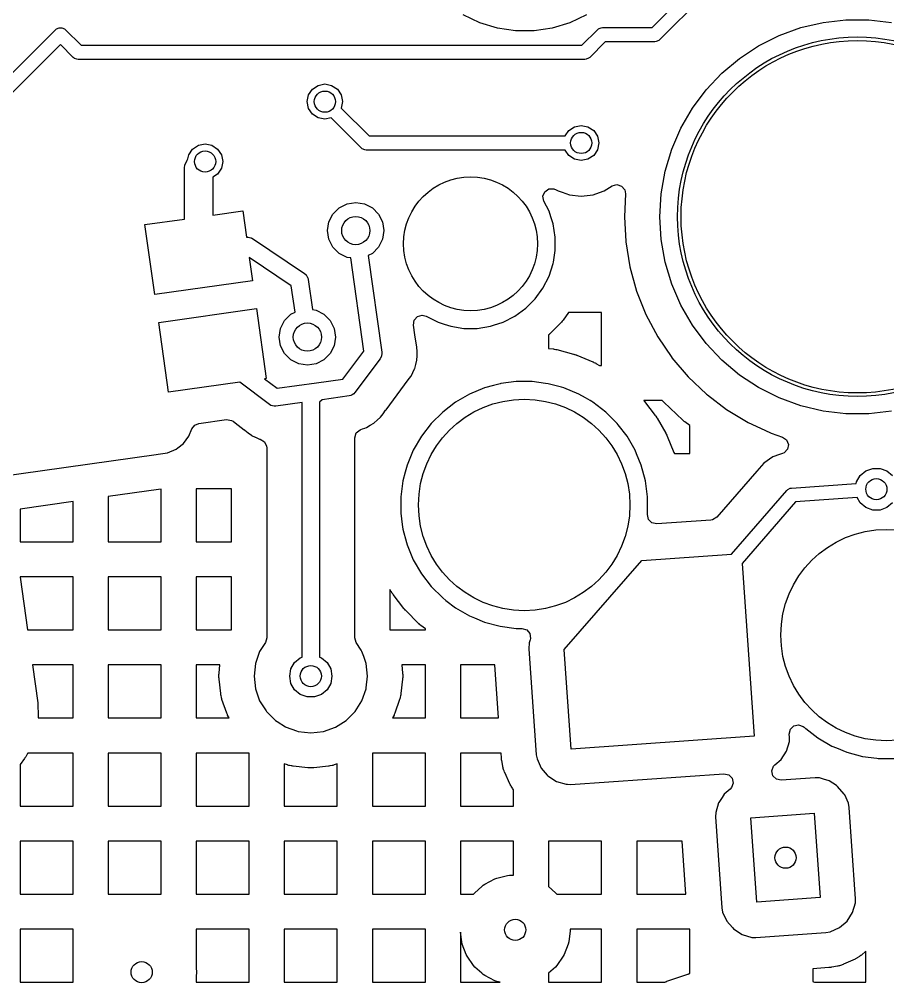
# Model space of a CAD drawing. Extents: x 2.49 to 8.57, y -5.87 to -1.87.
# Drawn here: x 4.071 to 4.556, y -3.682 to -3.144 of the extents above; entities that cross this region are included whole.
import ezdxf

# ---------------------------------------------------------------- set-up
doc = ezdxf.new("R2010")
doc.units = 0
doc.header["$MEASUREMENT"] = 0
doc.layers.add('BLACK', color=7, linetype='CONTINUOUS')

msp = doc.modelspace()

# ---------------------------------------------------------------- linework, layer by layer
at = {"layer": 'BLACK', "linetype": 'CONTINUOUS'}
for p, q in [((4.42421, -3.14827), (4.48585, -3.08662)), ((4.49141, -3.0922), (4.42862, -3.15499)), ((4.32799, -3.14551), (4.31872, -3.14105)), ((4.38761, -3.14105), (4.37833, -3.14551)), ((4.33783, -3.14855), (4.32799, -3.14551)), ((4.37833, -3.14551), (4.3685, -3.14855)), ((4.50726, -3.14828), (4.51974, -3.14532)), ((4.51974, -3.14532), (4.53247, -3.14383)), ((4.53247, -3.14383), (4.54529, -3.14383)), ((4.54529, -3.14383), (4.55802, -3.14532)), ((4.05938, -3.18103), (4.09099, -3.14942)), ((4.09099, -3.14942), (4.09158, -3.14893)), ((4.09158, -3.14893), (4.093, -3.14834)), ((4.093, -3.14834), (4.09454, -3.14834)), ((4.09454, -3.14834), (4.09596, -3.14893)), ((4.09596, -3.14893), (4.09655, -3.14942)), ((4.09655, -3.14942), (4.10528, -3.15815)), ((4.34802, -3.15008), (4.33783, -3.14855)), ((4.35831, -3.15008), (4.34802, -3.15008)), ((4.3685, -3.14855), (4.35831, -3.15008)), ((4.38496, -3.15815), (4.39369, -3.14942)), ((4.39369, -3.14942), (4.39429, -3.14893)), ((4.39429, -3.14893), (4.39471, -3.14876)), ((4.39471, -3.14876), (4.39571, -3.14834)), ((4.39571, -3.14834), (4.39648, -3.14827)), ((4.39648, -3.14827), (4.42421, -3.14827)), ((4.48376, -3.15842), (4.49522, -3.15266)), ((4.49522, -3.15266), (4.50726, -3.14828)), ((4.09377, -3.15777), (4.0638, -3.18775)), ((4.10087, -3.16487), (4.09377, -3.15777)), ((4.10528, -3.15815), (4.38496, -3.15815)), ((4.39811, -3.15614), (4.38938, -3.16487)), ((4.42584, -3.15614), (4.39811, -3.15614)), ((4.42661, -3.15607), (4.42584, -3.15614)), ((4.42803, -3.15548), (4.42661, -3.15607)), ((4.42862, -3.15499), (4.42803, -3.15548)), ((4.47305, -3.16546), (4.48376, -3.15842)), ((4.10147, -3.16536), (4.10087, -3.16487)), ((4.10171, -3.16546), (4.10147, -3.16536)), ((4.10289, -3.16595), (4.10171, -3.16546)), ((4.10365, -3.16602), (4.10289, -3.16595)), ((4.38659, -3.16602), (4.10365, -3.16602)), ((4.38736, -3.16595), (4.38659, -3.16602)), ((4.38878, -3.16536), (4.38736, -3.16595)), ((4.38938, -3.16487), (4.38878, -3.16536)), ((4.46323, -3.1737), (4.47305, -3.16546)), ((4.45443, -3.18302), (4.46323, -3.1737)), ((4.23772, -3.18051), (4.24149, -3.17976)), ((4.24149, -3.17976), (4.24526, -3.18051)), ((4.2324, -3.18584), (4.23453, -3.18265)), ((4.23453, -3.18265), (4.23772, -3.18051)), ((4.24526, -3.18051), (4.24845, -3.18265)), ((4.24845, -3.18265), (4.25058, -3.18584)), ((4.44678, -3.19331), (4.45443, -3.18302)), ((4.23165, -3.18961), (4.2324, -3.18584)), ((4.2324, -3.19337), (4.23165, -3.18961)), ((4.25058, -3.18584), (4.25133, -3.18961)), ((4.25133, -3.18961), (4.25062, -3.19317)), ((4.23453, -3.19657), (4.2324, -3.19337)), ((4.25062, -3.19317), (4.26621, -3.20875)), ((4.44037, -3.20441), (4.44678, -3.19331)), ((4.23772, -3.1987), (4.23453, -3.19657)), ((4.24149, -3.19945), (4.23772, -3.1987)), ((4.24506, -3.19874), (4.24149, -3.19945)), ((4.26179, -3.21547), (4.24506, -3.19874)), ((4.37568, -3.20875), (4.3777, -3.20573)), ((4.3777, -3.20573), (4.38089, -3.2036)), ((4.38089, -3.2036), (4.38466, -3.20285)), ((4.38466, -3.20285), (4.38843, -3.2036)), ((4.38843, -3.2036), (4.39162, -3.20573)), ((4.39162, -3.20573), (4.39375, -3.20892)), ((4.43529, -3.21618), (4.44037, -3.20441)), ((4.26621, -3.20875), (4.37568, -3.20875)), ((4.39375, -3.20892), (4.3945, -3.21269)), ((4.16547, -3.2193), (4.16761, -3.21611)), ((4.16761, -3.21611), (4.1708, -3.21398)), ((4.1708, -3.21398), (4.17457, -3.21323)), ((4.17457, -3.21323), (4.17833, -3.21398)), ((4.17833, -3.21398), (4.18153, -3.21611)), ((4.18153, -3.21611), (4.18366, -3.2193)), ((4.26239, -3.21596), (4.26179, -3.21547)), ((4.26381, -3.21655), (4.26239, -3.21596)), ((4.26458, -3.21663), (4.26381, -3.21655)), ((4.37568, -3.21663), (4.26458, -3.21663)), ((4.3777, -3.21965), (4.37568, -3.21663)), ((4.39375, -3.21646), (4.39162, -3.21965)), ((4.3945, -3.21269), (4.39375, -3.21646)), ((4.43161, -3.22846), (4.43529, -3.21618)), ((4.1633, -3.22508), (4.16447, -3.22224)), ((4.16447, -3.22224), (4.16502, -3.22157)), ((4.16502, -3.22157), (4.16547, -3.2193)), ((4.18366, -3.2193), (4.18441, -3.22307)), ((4.18441, -3.22307), (4.18366, -3.22684)), ((4.38089, -3.22178), (4.3777, -3.21965)), ((4.38466, -3.22253), (4.38089, -3.22178)), ((4.38843, -3.22178), (4.38466, -3.22253)), ((4.39162, -3.21965), (4.38843, -3.22178)), ((4.16315, -3.22662), (4.1633, -3.22508)), ((4.16315, -3.2552), (4.16315, -3.22662)), ((4.18366, -3.22684), (4.18153, -3.23003)), ((4.42939, -3.24109), (4.43161, -3.22846)), ((4.18153, -3.23003), (4.17889, -3.23179)), ((4.17889, -3.23179), (4.17889, -3.25299)), ((4.36432, -3.23993), (4.36656, -3.23835)), ((4.36656, -3.23835), (4.36931, -3.23823)), ((4.36931, -3.23823), (4.37074, -3.23884)), ((4.37074, -3.23884), (4.37176, -3.23948)), ((4.37176, -3.23948), (4.37176, -3.23948)), ((4.37176, -3.23948), (4.37176, -3.23948)), ((4.37176, -3.23948), (4.37176, -3.23948)), ((4.37176, -3.23948), (4.374, -3.24026)), ((4.3929, -3.24111), (4.39756, -3.23948)), ((4.39756, -3.23948), (4.40197, -3.23671)), ((4.40197, -3.23671), (4.40461, -3.23597)), ((4.40461, -3.23597), (4.40724, -3.23677)), ((4.40724, -3.23677), (4.40902, -3.23886)), ((4.40902, -3.23886), (4.40944, -3.24111)), ((4.36328, -3.24248), (4.36432, -3.23993)), ((4.36379, -3.24519), (4.36328, -3.24248)), ((4.374, -3.24026), (4.37804, -3.24168)), ((4.37804, -3.24168), (4.38466, -3.24243)), ((4.38466, -3.24243), (4.39128, -3.24168)), ((4.38466, -3.24243), (4.38466, -3.24243)), ((4.38466, -3.24243), (4.38466, -3.24243)), ((4.39128, -3.24168), (4.3929, -3.24111)), ((4.40944, -3.24111), (4.40875, -3.25388)), ((4.42864, -3.25388), (4.42939, -3.24109)), ((4.246, -3.25239), (4.24948, -3.2489)), ((4.24948, -3.2489), (4.25387, -3.24667)), ((4.25387, -3.24667), (4.25874, -3.24589)), ((4.25874, -3.24589), (4.26361, -3.24667)), ((4.26361, -3.24667), (4.268, -3.2489)), ((4.268, -3.2489), (4.27148, -3.25239)), ((4.36519, -3.24793), (4.36379, -3.24519)), ((4.36667, -3.25084), (4.36519, -3.24793)), ((4.14099, -3.25831), (4.16315, -3.2552)), ((4.17889, -3.25299), (4.19557, -3.25064)), ((4.19557, -3.25064), (4.19763, -3.26526)), ((4.24376, -3.25678), (4.246, -3.25239)), ((4.27148, -3.25239), (4.27372, -3.25678)), ((4.36766, -3.25389), (4.36667, -3.25084)), ((4.36667, -3.25084), (4.36667, -3.25084)), ((4.36667, -3.25084), (4.36667, -3.25084)), ((4.36897, -3.25792), (4.36766, -3.25389)), ((4.40875, -3.25388), (4.40875, -3.25388)), ((4.40875, -3.25388), (4.40895, -3.25757)), ((4.42939, -3.26668), (4.42864, -3.25388)), ((4.14647, -3.2973), (4.14099, -3.25831)), ((4.24299, -3.26164), (4.24376, -3.25678)), ((4.27372, -3.25678), (4.27449, -3.26164)), ((4.37013, -3.26527), (4.36897, -3.25792)), ((4.40895, -3.25757), (4.4095, -3.26782)), ((4.19763, -3.26526), (4.19821, -3.26524)), ((4.19821, -3.26524), (4.19833, -3.26521)), ((4.19833, -3.26521), (4.19841, -3.26523)), ((4.19841, -3.26523), (4.19859, -3.26522)), ((4.19859, -3.26522), (4.1994, -3.26543)), ((4.1994, -3.26543), (4.20021, -3.2656)), ((4.20021, -3.2656), (4.20037, -3.26568)), ((4.20037, -3.26568), (4.20045, -3.2657)), ((4.20045, -3.2657), (4.20055, -3.26578)), ((4.20055, -3.26578), (4.20106, -3.26605)), ((4.20106, -3.26605), (4.23005, -3.2856)), ((4.24376, -3.26651), (4.24299, -3.26164)), ((4.27449, -3.26164), (4.27372, -3.26651)), ((4.37013, -3.27271), (4.37013, -3.26527)), ((4.246, -3.2709), (4.24376, -3.26651)), ((4.24948, -3.27438), (4.246, -3.2709)), ((4.27148, -3.2709), (4.268, -3.27438)), ((4.27372, -3.26651), (4.27148, -3.2709)), ((4.4095, -3.26782), (4.40951, -3.26795)), ((4.40951, -3.26795), (4.40951, -3.26795)), ((4.40951, -3.26795), (4.41179, -3.28186)), ((4.43161, -3.27931), (4.42939, -3.26668)), ((4.22273, -3.29254), (4.19923, -3.27669)), ((4.19923, -3.27669), (4.20105, -3.28963)), ((4.25387, -3.27662), (4.24948, -3.27438)), ((4.25592, -3.27694), (4.25387, -3.27662)), ((4.26323, -3.32894), (4.25592, -3.27694)), ((4.268, -3.27438), (4.26567, -3.27557)), ((4.26567, -3.27557), (4.27326, -3.32957)), ((4.3691, -3.27923), (4.37013, -3.27271)), ((4.36667, -3.28713), (4.36897, -3.28006)), ((4.36897, -3.28006), (4.3691, -3.27923)), ((4.41179, -3.28186), (4.41179, -3.28186)), ((4.41179, -3.28186), (4.41556, -3.29543)), ((4.43529, -3.29159), (4.43161, -3.27931)), ((4.23005, -3.2856), (4.23079, -3.28621)), ((4.23079, -3.28621), (4.23086, -3.28632)), ((4.23086, -3.28632), (4.23097, -3.2864)), ((4.23097, -3.2864), (4.23139, -3.28712)), ((4.23139, -3.28712), (4.23185, -3.28782)), ((4.23185, -3.28782), (4.23188, -3.28794)), ((4.23188, -3.28794), (4.23194, -3.28806)), ((4.36329, -3.29376), (4.36667, -3.28713)), ((4.20105, -3.28963), (4.14647, -3.2973)), ((4.22479, -3.30717), (4.22273, -3.29254)), ((4.23194, -3.28806), (4.23217, -3.289)), ((4.23217, -3.289), (4.23453, -3.3058)), ((4.44037, -3.30336), (4.43529, -3.29159)), ((4.35892, -3.29978), (4.36329, -3.29376)), ((4.41556, -3.29543), (4.41556, -3.29543)), ((4.41556, -3.29543), (4.42077, -3.30852)), ((4.35366, -3.30504), (4.35892, -3.29978)), ((4.44678, -3.31446), (4.44037, -3.30336)), ((4.14866, -3.31289), (4.20324, -3.30522)), ((4.20324, -3.30522), (4.20872, -3.34421)), ((4.21897, -3.31184), (4.22246, -3.30836)), ((4.22246, -3.30836), (4.22479, -3.30717)), ((4.23453, -3.3058), (4.23658, -3.30612)), ((4.23658, -3.30612), (4.24097, -3.30836)), ((4.24097, -3.30836), (4.24445, -3.31184)), ((4.29324, -3.30964), (4.29588, -3.30887)), ((4.29588, -3.30887), (4.29808, -3.3094)), ((4.29808, -3.3094), (4.30473, -3.31279)), ((4.34101, -3.31279), (4.34764, -3.30941)), ((4.34764, -3.30941), (4.35366, -3.30504)), ((4.37762, -3.3074), (4.37456, -3.31161)), ((4.39607, -3.3074), (4.37762, -3.3074)), ((4.39607, -3.33701), (4.39607, -3.3074)), ((4.42077, -3.30852), (4.42077, -3.30852)), ((4.42077, -3.30852), (4.42737, -3.32097)), ((4.15414, -3.35188), (4.14866, -3.31289)), ((4.21674, -3.31623), (4.21897, -3.31184)), ((4.24445, -3.31184), (4.24669, -3.31623)), ((4.29103, -3.31443), (4.29143, -3.31171)), ((4.29179, -3.31989), (4.29103, -3.31443)), ((4.29143, -3.31171), (4.29324, -3.30964)), ((4.30473, -3.31279), (4.30473, -3.31279)), ((4.30473, -3.31279), (4.30473, -3.31279)), ((4.30473, -3.31279), (4.30808, -3.31388)), ((4.30808, -3.31388), (4.3118, -3.31509)), ((4.33394, -3.31509), (4.33569, -3.31452)), ((4.33569, -3.31452), (4.34101, -3.31279)), ((4.37306, -3.31337), (4.36725, -3.31917)), ((4.37319, -3.31323), (4.37306, -3.31337)), ((4.37345, -3.31295), (4.37319, -3.31323)), ((4.37358, -3.3128), (4.37345, -3.31295)), ((4.37408, -3.31222), (4.37358, -3.3128)), ((4.3742, -3.31207), (4.37408, -3.31222)), ((4.37444, -3.31177), (4.3742, -3.31207)), ((4.37456, -3.31161), (4.37444, -3.31177)), ((4.45443, -3.32474), (4.44678, -3.31446)), ((4.21597, -3.3211), (4.21674, -3.31623)), ((4.24669, -3.31623), (4.24746, -3.3211)), ((4.29276, -3.32677), (4.29179, -3.31989)), ((4.3118, -3.31509), (4.31915, -3.31625)), ((4.31915, -3.31625), (4.31915, -3.31625)), ((4.31915, -3.31625), (4.32659, -3.31625)), ((4.32659, -3.31625), (4.33394, -3.31509)), ((4.36669, -3.3197), (4.36646, -3.31989)), ((4.36646, -3.31989), (4.36646, -3.3274)), ((4.36683, -3.31957), (4.36669, -3.3197)), ((4.36711, -3.31931), (4.36683, -3.31957)), ((4.36725, -3.31917), (4.36711, -3.31931)), ((4.21674, -3.32597), (4.21597, -3.3211)), ((4.24746, -3.3211), (4.24669, -3.32597)), ((4.42737, -3.32097), (4.42737, -3.32097)), ((4.42737, -3.32097), (4.42737, -3.32097)), ((4.42737, -3.32097), (4.43519, -3.3325)), ((4.46323, -3.33407), (4.45443, -3.32474)), ((4.21897, -3.33036), (4.21674, -3.32597)), ((4.22246, -3.33384), (4.21897, -3.33036)), ((4.24445, -3.33036), (4.24097, -3.33384)), ((4.24669, -3.32597), (4.24445, -3.33036)), ((4.25158, -3.34455), (4.26323, -3.32894)), ((4.2733, -3.33054), (4.27306, -3.33146)), ((4.27326, -3.32957), (4.2733, -3.33049)), ((4.2733, -3.33049), (4.2733, -3.33052)), ((4.2733, -3.33052), (4.2733, -3.33052)), ((4.2733, -3.33052), (4.2733, -3.33054)), ((4.2931, -3.32912), (4.29276, -3.32677)), ((4.29297, -3.3316), (4.29311, -3.32923)), ((4.29311, -3.32917), (4.2931, -3.32912)), ((4.2931, -3.32912), (4.2931, -3.32912)), ((4.2931, -3.32912), (4.2931, -3.32912)), ((4.29311, -3.32919), (4.29311, -3.32917)), ((4.29311, -3.32923), (4.29311, -3.32919)), ((4.29311, -3.32923), (4.29311, -3.32923)), ((4.29311, -3.32923), (4.29311, -3.32923)), ((4.36646, -3.3274), (4.36916, -3.32776)), ((4.36916, -3.32776), (4.36932, -3.32778)), ((4.36932, -3.32778), (4.36963, -3.32783)), ((4.36963, -3.32783), (4.36979, -3.32786)), ((4.36979, -3.32786), (4.37042, -3.32799)), ((4.37042, -3.32799), (4.37058, -3.32802)), ((4.37058, -3.32802), (4.37089, -3.32809)), ((4.37089, -3.32809), (4.37104, -3.32813)), ((4.37104, -3.32813), (4.38039, -3.33064)), ((4.38039, -3.33064), (4.38054, -3.33068)), ((4.38054, -3.33068), (4.38085, -3.33077)), ((4.38085, -3.33077), (4.381, -3.33082)), ((4.381, -3.33082), (4.38161, -3.33103)), ((4.22685, -3.33608), (4.22246, -3.33384)), ((4.23171, -3.33685), (4.22685, -3.33608)), ((4.23658, -3.33608), (4.23171, -3.33685)), ((4.24097, -3.33384), (4.23658, -3.33608)), ((4.27233, -3.3332), (4.25824, -3.35208)), ((4.2728, -3.33241), (4.27233, -3.3332)), ((4.27282, -3.3324), (4.2728, -3.33241)), ((4.27283, -3.33238), (4.27282, -3.33239)), ((4.27282, -3.33239), (4.27282, -3.3324)), ((4.27306, -3.33146), (4.27283, -3.33238)), ((4.29166, -3.33866), (4.29224, -3.33637)), ((4.29224, -3.33637), (4.29283, -3.33408)), ((4.29283, -3.33407), (4.29284, -3.33403)), ((4.29283, -3.33408), (4.29283, -3.33407)), ((4.29283, -3.33408), (4.29283, -3.33408)), ((4.29284, -3.33401), (4.29285, -3.33396)), ((4.29284, -3.33403), (4.29284, -3.33401)), ((4.29285, -3.33396), (4.29297, -3.3316)), ((4.29285, -3.33396), (4.29285, -3.33396)), ((4.29285, -3.33396), (4.29285, -3.33396)), ((4.38161, -3.33103), (4.38176, -3.33108)), ((4.38176, -3.33108), (4.38206, -3.3312)), ((4.38206, -3.3312), (4.38221, -3.33126)), ((4.38221, -3.33126), (4.39115, -3.33496)), ((4.39115, -3.33496), (4.3913, -3.33502)), ((4.3913, -3.33502), (4.39159, -3.33516)), ((4.39159, -3.33516), (4.39174, -3.33522)), ((4.39174, -3.33522), (4.39231, -3.33551)), ((4.39231, -3.33551), (4.39245, -3.33558)), ((4.39245, -3.33558), (4.39274, -3.33573)), ((4.39274, -3.33573), (4.39288, -3.33581)), ((4.39288, -3.33581), (4.39495, -3.33701)), ((4.43519, -3.3325), (4.43528, -3.33264)), ((4.43528, -3.33264), (4.43528, -3.33264)), ((4.43528, -3.33264), (4.4444, -3.34337)), ((4.47305, -3.34231), (4.46323, -3.33407)), ((4.28962, -3.34294), (4.29059, -3.34091)), ((4.29059, -3.34091), (4.29162, -3.33877)), ((4.29162, -3.33877), (4.29164, -3.33873)), ((4.29162, -3.33877), (4.29162, -3.33877)), ((4.29162, -3.33877), (4.29162, -3.33877)), ((4.29164, -3.33871), (4.29166, -3.33867)), ((4.29164, -3.33873), (4.29164, -3.33871)), ((4.29166, -3.33867), (4.29166, -3.33866)), ((4.29166, -3.33866), (4.29166, -3.33866)), ((4.39495, -3.33701), (4.39607, -3.33701)), ((4.19395, -3.34629), (4.15414, -3.35188)), ((4.21047, -3.3588), (4.19395, -3.34629)), ((4.20872, -3.34421), (4.2077, -3.34435)), ((4.2077, -3.34435), (4.21478, -3.34972)), ((4.21478, -3.34972), (4.23687, -3.34661)), ((4.23687, -3.34661), (4.25158, -3.34455)), ((4.27563, -3.36173), (4.28808, -3.34504)), ((4.28808, -3.34504), (4.28951, -3.34314)), ((4.28951, -3.34314), (4.28953, -3.3431)), ((4.28951, -3.34314), (4.28951, -3.34314)), ((4.28951, -3.34314), (4.28951, -3.34314)), ((4.28953, -3.3431), (4.28955, -3.34309)), ((4.28955, -3.34309), (4.28957, -3.34304)), ((4.28957, -3.34304), (4.28962, -3.34294)), ((4.33976, -3.3471), (4.33933, -3.34715)), ((4.34829, -3.34598), (4.33976, -3.3471)), ((4.35732, -3.34598), (4.34829, -3.34598)), ((4.34829, -3.34598), (4.34829, -3.34598)), ((4.36478, -3.34696), (4.35732, -3.34598)), ((4.35732, -3.34598), (4.35732, -3.34598)), ((4.36628, -3.34715), (4.36478, -3.34696)), ((4.4444, -3.34337), (4.4444, -3.34337)), ((4.4444, -3.34337), (4.45463, -3.35306)), ((4.48376, -3.34935), (4.47305, -3.34231)), ((4.25824, -3.35208), (4.25759, -3.35279)), ((4.33061, -3.34949), (4.32226, -3.35295)), ((4.33564, -3.34814), (4.33061, -3.34949)), ((4.33933, -3.34715), (4.33564, -3.34814)), ((4.37364, -3.34913), (4.36628, -3.34715)), ((4.37501, -3.34949), (4.37364, -3.34913)), ((4.38335, -3.35295), (4.37501, -3.34949)), ((4.49522, -3.3551), (4.48376, -3.34935)), ((4.2287, -3.3577), (4.21413, -3.35975)), ((4.2287, -3.49988), (4.2287, -3.3577)), ((4.23988, -3.35613), (4.23854, -3.35746)), ((4.23854, -3.35746), (4.23854, -3.49988)), ((4.25498, -3.35401), (4.23988, -3.35613)), ((4.25592, -3.35378), (4.25498, -3.35401)), ((4.25593, -3.35378), (4.25592, -3.35378)), ((4.25594, -3.35377), (4.25593, -3.35378)), ((4.25676, -3.35329), (4.25594, -3.35377)), ((4.25758, -3.35281), (4.25676, -3.35329)), ((4.25759, -3.35279), (4.25758, -3.3528)), ((4.25758, -3.3528), (4.25758, -3.35281)), ((4.31443, -3.35747), (4.30727, -3.36297)), ((4.32226, -3.35295), (4.31443, -3.35747)), ((4.32226, -3.35295), (4.32226, -3.35295)), ((4.38699, -3.35505), (4.38335, -3.35295)), ((4.38335, -3.35295), (4.38335, -3.35295)), ((4.3897, -3.35661), (4.38699, -3.35505)), ((4.39061, -3.35714), (4.3897, -3.35661)), ((4.39118, -3.35747), (4.39061, -3.35714)), ((4.39834, -3.36297), (4.39118, -3.35747)), ((4.42994, -3.35661), (4.41964, -3.35661)), ((4.41964, -3.35661), (4.41968, -3.35667)), ((4.41968, -3.35667), (4.41979, -3.35679)), ((4.41979, -3.35679), (4.41999, -3.35704)), ((4.41999, -3.35704), (4.42009, -3.35716)), ((4.42009, -3.35716), (4.42598, -3.36484)), ((4.42999, -3.35667), (4.42994, -3.35661)), ((4.43035, -3.35705), (4.42999, -3.35667)), ((4.43044, -3.35715), (4.43035, -3.35705)), ((4.43063, -3.35733), (4.43044, -3.35715)), ((4.43073, -3.35743), (4.43063, -3.35733)), ((4.44134, -3.36748), (4.43073, -3.35743)), ((4.45463, -3.35306), (4.45463, -3.35306)), ((4.45463, -3.35306), (4.45463, -3.35306)), ((4.45463, -3.35306), (4.45513, -3.35344)), ((4.45513, -3.35344), (4.46585, -3.36159)), ((4.50726, -3.35949), (4.49522, -3.3551)), ((4.21129, -3.3593), (4.21047, -3.3588)), ((4.2113, -3.35931), (4.21129, -3.3593)), ((4.21223, -3.35955), (4.2113, -3.35931)), ((4.2113, -3.35931), (4.2113, -3.35931)), ((4.21315, -3.35979), (4.21223, -3.35955)), ((4.21316, -3.35979), (4.21315, -3.35979)), ((4.21413, -3.35975), (4.21316, -3.35979)), ((4.21316, -3.35979), (4.21316, -3.35979)), ((4.274, -3.36391), (4.27543, -3.36202)), ((4.27543, -3.36202), (4.27549, -3.36194)), ((4.27543, -3.36202), (4.27543, -3.36202)), ((4.27549, -3.36194), (4.27563, -3.36173)), ((4.30727, -3.36297), (4.30088, -3.36935)), ((4.40473, -3.36935), (4.39834, -3.36297)), ((4.39834, -3.36297), (4.39834, -3.36297)), ((4.46585, -3.36159), (4.47792, -3.36886)), ((4.51974, -3.36244), (4.50726, -3.35949)), ((4.53247, -3.36393), (4.51974, -3.36244)), ((4.55802, -3.36244), (4.54529, -3.36393)), ((4.17102, -3.36941), (4.18657, -3.36722)), ((4.18657, -3.36722), (4.18929, -3.36762)), ((4.18929, -3.36762), (4.1902, -3.36816)), ((4.1902, -3.36816), (4.19137, -3.36905)), ((4.26898, -3.36905), (4.27074, -3.36747)), ((4.27074, -3.36747), (4.27075, -3.36746)), ((4.27075, -3.36746), (4.27251, -3.36589)), ((4.27251, -3.36589), (4.27254, -3.36586)), ((4.27251, -3.36589), (4.27251, -3.36589)), ((4.27251, -3.36589), (4.27251, -3.36589)), ((4.27254, -3.36586), (4.27256, -3.36584)), ((4.27256, -3.36584), (4.27258, -3.36581)), ((4.27258, -3.36581), (4.27259, -3.36581)), ((4.27259, -3.36581), (4.274, -3.36391)), ((4.27259, -3.36581), (4.27259, -3.36581)), ((4.42598, -3.36484), (4.42608, -3.36497)), ((4.42608, -3.36497), (4.42626, -3.36523)), ((4.42626, -3.36523), (4.42636, -3.36536)), ((4.42636, -3.36536), (4.42671, -3.3659)), ((4.42671, -3.3659), (4.4268, -3.36603)), ((4.4268, -3.36603), (4.42697, -3.3663)), ((4.42697, -3.3663), (4.42705, -3.36644)), ((4.42705, -3.36644), (4.43189, -3.37482)), ((4.44144, -3.36757), (4.44134, -3.36748)), ((4.44164, -3.36775), (4.44144, -3.36757)), ((4.44174, -3.36783), (4.44164, -3.36775)), ((4.44214, -3.36818), (4.44174, -3.36783)), ((4.44224, -3.36826), (4.44214, -3.36818)), ((4.44245, -3.36843), (4.44224, -3.36826)), ((4.44256, -3.36851), (4.44245, -3.36843)), ((4.44528, -3.37058), (4.44256, -3.36851)), ((4.54529, -3.36393), (4.53247, -3.36393)), ((4.16556, -3.37641), (4.16717, -3.37241)), ((4.16717, -3.37241), (4.16888, -3.37026)), ((4.16888, -3.37026), (4.17102, -3.36941)), ((4.19137, -3.36905), (4.1964, -3.37286)), ((4.1964, -3.37286), (4.19645, -3.3729)), ((4.19645, -3.3729), (4.19656, -3.37299)), ((4.19656, -3.37299), (4.19668, -3.37308)), ((4.19668, -3.37308), (4.19668, -3.37309)), ((4.19668, -3.37309), (4.1986, -3.37453)), ((4.25902, -3.37467), (4.2611, -3.37287)), ((4.2611, -3.37287), (4.2615, -3.37271)), ((4.2615, -3.37271), (4.26247, -3.37237)), ((4.26247, -3.37237), (4.26248, -3.37236)), ((4.26248, -3.37236), (4.26373, -3.37193)), ((4.26373, -3.37193), (4.26471, -3.37158)), ((4.26471, -3.37158), (4.26475, -3.37157)), ((4.26475, -3.37157), (4.26477, -3.37156)), ((4.26477, -3.37156), (4.26481, -3.37154)), ((4.26481, -3.37154), (4.26685, -3.37032)), ((4.26481, -3.37154), (4.26481, -3.37154)), ((4.26481, -3.37154), (4.26481, -3.37154)), ((4.26685, -3.37032), (4.26889, -3.36912)), ((4.26889, -3.36912), (4.26893, -3.36909)), ((4.26889, -3.36912), (4.26889, -3.36912)), ((4.26889, -3.36912), (4.26889, -3.36912)), ((4.26893, -3.36909), (4.26895, -3.36908)), ((4.26895, -3.36908), (4.26898, -3.36905)), ((4.26898, -3.36905), (4.26898, -3.36905)), ((4.26898, -3.36905), (4.26898, -3.36905)), ((4.30088, -3.36935), (4.29538, -3.37652)), ((4.40535, -3.37016), (4.40473, -3.36935)), ((4.40473, -3.36935), (4.40473, -3.36935)), ((4.40473, -3.36935), (4.40473, -3.36935)), ((4.41023, -3.37652), (4.40535, -3.37016)), ((4.44528, -3.38622), (4.44528, -3.37058)), ((4.47792, -3.36886), (4.47792, -3.36886)), ((4.47792, -3.36886), (4.47792, -3.36886)), ((4.47792, -3.36886), (4.47792, -3.36886)), ((4.47792, -3.36886), (4.48724, -3.37316)), ((4.48724, -3.37316), (4.49071, -3.37477)), ((4.16244, -3.38055), (4.16556, -3.37641)), ((4.1986, -3.37453), (4.2005, -3.37597)), ((4.2005, -3.37597), (4.2005, -3.37597)), ((4.2005, -3.37597), (4.2005, -3.37597)), ((4.2005, -3.37597), (4.20053, -3.37599)), ((4.20053, -3.37599), (4.20054, -3.37599)), ((4.20054, -3.37599), (4.20056, -3.376)), ((4.20056, -3.376), (4.20056, -3.376)), ((4.20056, -3.376), (4.20056, -3.376)), ((4.20056, -3.376), (4.20247, -3.37693)), ((4.20247, -3.37693), (4.20272, -3.37705)), ((4.20272, -3.37705), (4.20273, -3.37705)), ((4.20273, -3.37705), (4.20308, -3.37722)), ((4.20308, -3.37722), (4.20487, -3.37809)), ((4.20487, -3.37809), (4.20487, -3.37809)), ((4.20487, -3.37809), (4.20487, -3.37809)), ((4.20487, -3.37809), (4.20489, -3.3781)), ((4.20489, -3.3781), (4.2049, -3.3781)), ((4.2049, -3.3781), (4.20493, -3.37811)), ((4.20493, -3.37811), (4.20493, -3.37811)), ((4.20493, -3.37811), (4.20493, -3.37811)), ((4.20493, -3.37811), (4.20534, -3.37822)), ((4.20534, -3.37822), (4.2077, -3.37963)), ((4.25825, -3.37731), (4.25902, -3.37467)), ((4.25825, -3.48465), (4.25825, -3.37731)), ((4.29538, -3.37652), (4.29086, -3.38435)), ((4.41475, -3.38435), (4.41023, -3.37652)), ((4.41023, -3.37652), (4.41023, -3.37652)), ((4.41023, -3.37652), (4.41023, -3.37652)), ((4.43189, -3.37482), (4.43197, -3.37496)), ((4.43197, -3.37496), (4.43212, -3.37524)), ((4.43212, -3.37524), (4.43219, -3.37539)), ((4.43219, -3.37539), (4.43247, -3.37596)), ((4.43247, -3.37596), (4.43254, -3.37611)), ((4.43254, -3.37611), (4.43268, -3.3764)), ((4.43268, -3.3764), (4.43274, -3.37655)), ((4.43274, -3.37655), (4.43644, -3.38549)), ((4.49071, -3.37477), (4.49711, -3.37693)), ((4.49711, -3.37693), (4.49936, -3.37851)), ((4.49936, -3.37851), (4.50041, -3.38105)), ((4.15357, -3.38577), (4.15835, -3.38375)), ((4.15835, -3.38375), (4.15942, -3.38291)), ((4.15942, -3.38291), (4.16244, -3.38055)), ((4.15942, -3.38291), (4.15942, -3.38291)), ((4.15942, -3.38291), (4.15942, -3.38291)), ((4.2077, -3.37963), (4.20892, -3.38209)), ((4.20892, -3.38209), (4.209, -3.38294)), ((4.209, -3.38294), (4.209, -3.48902)), ((4.29086, -3.38435), (4.28741, -3.39269)), ((4.29086, -3.38435), (4.29086, -3.38435)), ((4.41558, -3.38635), (4.41475, -3.38435)), ((4.41475, -3.38435), (4.41475, -3.38435)), ((4.41475, -3.38435), (4.41475, -3.38435)), ((4.49991, -3.38376), (4.49803, -3.38576)), ((4.50041, -3.38105), (4.49991, -3.38376)), ((4.00808, -3.40622), (4.1473, -3.38666)), ((4.1473, -3.38666), (4.14843, -3.3865)), ((4.1473, -3.38666), (4.1473, -3.38666)), ((4.14843, -3.3865), (4.15357, -3.38577)), ((4.14843, -3.3865), (4.14843, -3.3865)), ((4.41821, -3.39269), (4.41558, -3.38635)), ((4.43644, -3.38549), (4.4365, -3.38563)), ((4.4365, -3.38563), (4.43661, -3.38594)), ((4.43661, -3.38594), (4.43667, -3.38609)), ((4.43667, -3.38609), (4.43671, -3.38622)), ((4.43671, -3.38622), (4.44528, -3.38622)), ((4.49175, -3.38803), (4.48659, -3.39151)), ((4.49546, -3.38675), (4.49175, -3.38803)), ((4.49714, -3.38617), (4.49546, -3.38675)), ((4.49546, -3.38675), (4.49546, -3.38675)), ((4.49803, -3.38576), (4.49714, -3.38617)), ((4.28741, -3.39269), (4.28638, -3.39651)), ((4.42054, -3.40142), (4.41821, -3.39269)), ((4.48659, -3.39151), (4.48275, -3.39593)), ((4.54361, -3.39584), (4.54747, -3.39444)), ((4.54747, -3.39444), (4.55157, -3.39444)), ((4.55157, -3.39444), (4.55543, -3.39584)), ((4.28638, -3.39651), (4.28508, -3.40136)), ((4.48275, -3.39593), (4.46034, -3.42171)), ((4.53842, -3.40203), (4.54047, -3.39848)), ((4.54047, -3.39848), (4.54361, -3.39584)), ((4.55543, -3.39584), (4.55857, -3.39848)), ((4.14854, -3.40628), (4.1204, -3.41024)), ((4.15001, -3.40607), (4.14854, -3.40628)), ((4.14854, -3.40628), (4.14854, -3.40628)), ((4.15001, -3.43543), (4.15001, -3.40607)), ((4.18939, -3.40583), (4.16961, -3.40583)), ((4.16961, -3.40583), (4.16961, -3.43543)), ((4.18939, -3.43543), (4.18939, -3.40583)), ((4.28507, -3.40142), (4.28389, -3.41038)), ((4.28508, -3.40136), (4.28507, -3.40142)), ((4.28507, -3.40142), (4.28507, -3.40142)), ((4.42172, -3.41038), (4.42054, -3.40142)), ((4.49942, -3.40678), (4.49998, -3.40625)), ((4.49998, -3.40625), (4.50136, -3.40557)), ((4.50136, -3.40557), (4.50212, -3.40544)), ((4.50212, -3.40544), (4.53827, -3.40291)), ((4.53827, -3.40291), (4.53842, -3.40203)), ((4.1204, -3.41024), (4.1204, -3.43543)), ((4.28389, -3.41038), (4.28389, -3.41941)), ((4.42172, -3.41941), (4.42172, -3.41038)), ((4.46853, -3.44232), (4.49942, -3.40678)), ((4.5388, -3.41077), (4.50429, -3.41318)), ((4.54047, -3.41366), (4.5388, -3.41077)), ((4.10079, -3.41299), (4.07119, -3.41715)), ((4.10079, -3.43543), (4.10079, -3.41299)), ((4.50429, -3.41318), (4.47447, -3.44749)), ((4.54361, -3.4163), (4.54047, -3.41366)), ((4.54747, -3.4177), (4.54361, -3.4163)), ((4.55543, -3.4163), (4.55157, -3.4177)), ((4.55857, -3.41366), (4.55543, -3.4163)), ((4.07119, -3.41715), (4.07119, -3.43543)), ((4.28389, -3.41941), (4.28472, -3.42571)), ((4.42162, -3.42026), (4.42165, -3.41998)), ((4.4222, -3.42295), (4.42162, -3.42026)), ((4.42165, -3.41998), (4.42172, -3.41941)), ((4.46034, -3.42171), (4.45802, -3.42319)), ((4.55157, -3.4177), (4.54747, -3.4177)), ((4.28472, -3.42571), (4.28507, -3.42837)), ((4.42414, -3.42489), (4.4222, -3.42295)), ((4.42683, -3.42548), (4.42414, -3.42489)), ((4.45699, -3.42337), (4.42683, -3.42548)), ((4.45802, -3.42319), (4.45699, -3.42337)), ((4.28507, -3.42837), (4.28708, -3.43588)), ((4.07119, -3.43543), (4.10079, -3.43543)), ((4.1204, -3.43543), (4.15001, -3.43543)), ((4.16961, -3.43543), (4.18939, -3.43543)), ((4.28708, -3.43588), (4.28741, -3.43709)), ((4.28741, -3.43709), (4.29086, -3.44544)), ((4.41843, -3.44582), (4.46853, -3.44232)), ((4.29086, -3.44544), (4.29086, -3.44544)), ((4.29086, -3.44544), (4.29538, -3.45326)), ((4.37522, -3.49553), (4.41843, -3.44582)), ((4.47447, -3.44749), (4.48122, -3.54404)), ((4.29538, -3.45326), (4.30088, -3.46043)), ((4.10079, -3.45504), (4.07119, -3.45504)), ((4.07119, -3.45504), (4.07119, -3.45514)), ((4.07119, -3.45514), (4.07533, -3.48465)), ((4.10079, -3.48465), (4.10079, -3.45504)), ((4.15001, -3.45504), (4.1204, -3.45504)), ((4.1204, -3.45504), (4.1204, -3.48465)), ((4.15001, -3.48465), (4.15001, -3.45504)), ((4.18939, -3.45504), (4.16961, -3.45504)), ((4.16961, -3.45504), (4.16961, -3.48465)), ((4.18939, -3.48465), (4.18939, -3.45504)), ((4.27856, -3.46334), (4.27785, -3.46212)), ((4.27785, -3.46212), (4.27785, -3.48465)), ((4.27864, -3.46348), (4.27856, -3.46334)), ((4.27881, -3.46375), (4.27864, -3.46348)), ((4.2789, -3.46389), (4.27881, -3.46375)), ((4.27926, -3.46442), (4.2789, -3.46389)), ((4.27935, -3.46455), (4.27926, -3.46442)), ((4.27953, -3.46482), (4.27935, -3.46455)), ((4.27963, -3.46494), (4.27953, -3.46482)), ((4.28552, -3.47262), (4.27963, -3.46494)), ((4.30088, -3.46043), (4.30088, -3.46043)), ((4.30088, -3.46043), (4.30727, -3.46682)), ((4.30727, -3.46682), (4.30727, -3.46682)), ((4.30727, -3.46682), (4.30727, -3.46682)), ((4.30727, -3.46682), (4.30903, -3.46817)), ((4.30903, -3.46817), (4.31443, -3.47232)), ((4.28562, -3.47275), (4.28552, -3.47262)), ((4.28582, -3.47299), (4.28562, -3.47275)), ((4.28593, -3.47312), (4.28582, -3.47299)), ((4.28635, -3.4736), (4.28593, -3.47312)), ((4.28646, -3.47372), (4.28635, -3.4736)), ((4.28668, -3.47395), (4.28646, -3.47372)), ((4.28679, -3.47407), (4.28668, -3.47395)), ((4.29363, -3.48091), (4.28679, -3.47407)), ((4.31443, -3.47232), (4.31444, -3.47232)), ((4.31444, -3.47232), (4.31444, -3.47232)), ((4.31444, -3.47232), (4.32226, -3.47684)), ((4.29375, -3.48102), (4.29363, -3.48091)), ((4.29398, -3.48124), (4.29375, -3.48102)), ((4.2941, -3.48135), (4.29398, -3.48124)), ((4.29458, -3.48177), (4.2941, -3.48135)), ((4.32226, -3.47684), (4.32226, -3.47684)), ((4.32226, -3.47684), (4.32226, -3.47684)), ((4.32226, -3.47684), (4.32496, -3.47796)), ((4.32496, -3.47796), (4.33061, -3.48029)), ((4.33061, -3.48029), (4.33933, -3.48263)), ((4.07533, -3.48465), (4.10079, -3.48465)), ((4.1204, -3.48465), (4.15001, -3.48465)), ((4.16961, -3.48465), (4.18939, -3.48465)), ((4.25825, -3.48902), (4.25825, -3.48465)), ((4.27785, -3.48465), (4.29764, -3.48465)), ((4.2947, -3.48187), (4.29458, -3.48177)), ((4.29495, -3.48208), (4.2947, -3.48187)), ((4.29508, -3.48218), (4.29495, -3.48208)), ((4.29764, -3.48415), (4.29508, -3.48218)), ((4.29764, -3.48465), (4.29764, -3.48415)), ((4.33933, -3.48263), (4.34829, -3.48381)), ((4.34829, -3.48381), (4.34829, -3.48381)), ((4.34829, -3.48381), (4.35158, -3.48381)), ((4.35158, -3.48381), (4.35422, -3.48459)), ((4.35422, -3.48459), (4.35602, -3.48666)), ((4.35602, -3.48666), (4.35641, -3.48939)), ((4.20825, -3.49162), (4.20505, -3.49671)), ((4.209, -3.48902), (4.20825, -3.49162)), ((4.259, -3.49162), (4.25825, -3.48902)), ((4.26174, -3.49598), (4.259, -3.49162)), ((4.35563, -3.49197), (4.35545, -3.4953)), ((4.35621, -3.49024), (4.35563, -3.49197)), ((4.35563, -3.49197), (4.35563, -3.49197)), ((4.35563, -3.49197), (4.35563, -3.49197)), ((4.35641, -3.48939), (4.35621, -3.49024)), ((4.20505, -3.49671), (4.2027, -3.50341)), ((4.2622, -3.49671), (4.26174, -3.49598)), ((4.26315, -3.49943), (4.2622, -3.49671)), ((4.35545, -3.4953), (4.35545, -3.4953)), ((4.35545, -3.4953), (4.35545, -3.4953)), ((4.35545, -3.4953), (4.35958, -3.55444)), ((4.37911, -3.55119), (4.37522, -3.49553)), ((4.22252, -3.50643), (4.22457, -3.50288)), ((4.22457, -3.50288), (4.22772, -3.50024)), ((4.22772, -3.50024), (4.2287, -3.49988)), ((4.23854, -3.49988), (4.23953, -3.50024)), ((4.23953, -3.50024), (4.24267, -3.50288)), ((4.24267, -3.50288), (4.24472, -3.50643)), ((4.26454, -3.50341), (4.26315, -3.49943)), ((4.10079, -3.50425), (4.07809, -3.50425)), ((4.07809, -3.50425), (4.08106, -3.52541)), ((4.10079, -3.53386), (4.10079, -3.50425)), ((4.15001, -3.50425), (4.1204, -3.50425)), ((4.1204, -3.50425), (4.1204, -3.53386)), ((4.15001, -3.53386), (4.15001, -3.50425)), ((4.18288, -3.50425), (4.16961, -3.50425)), ((4.16961, -3.50425), (4.16961, -3.53386)), ((4.18236, -3.50882), (4.18288, -3.50425)), ((4.2027, -3.50341), (4.20191, -3.51047)), ((4.2027, -3.50341), (4.2027, -3.50341)), ((4.22181, -3.51047), (4.22252, -3.50643)), ((4.24472, -3.50643), (4.24543, -3.51047)), ((4.26534, -3.51047), (4.26454, -3.50341)), ((4.26454, -3.50341), (4.26454, -3.50341)), ((4.29764, -3.50425), (4.28437, -3.50425)), ((4.28437, -3.50425), (4.28488, -3.50882)), ((4.29764, -3.53386), (4.29764, -3.50425)), ((4.33642, -3.50425), (4.31725, -3.50425)), ((4.31725, -3.50425), (4.31725, -3.53386)), ((4.33849, -3.53386), (4.33642, -3.50425)), ((4.1823, -3.50992), (4.18231, -3.50965)), ((4.1823, -3.51102), (4.1823, -3.50992)), ((4.18231, -3.5113), (4.1823, -3.51102)), ((4.18231, -3.50965), (4.18234, -3.5091)), ((4.18234, -3.51185), (4.18231, -3.5113)), ((4.18234, -3.5091), (4.18236, -3.50882)), ((4.18236, -3.51212), (4.18234, -3.51185)), ((4.18328, -3.52027), (4.18236, -3.51212)), ((4.20191, -3.51047), (4.20191, -3.51047)), ((4.20191, -3.51047), (4.2027, -3.51753)), ((4.22252, -3.51451), (4.22181, -3.51047)), ((4.24543, -3.51047), (4.24472, -3.51451)), ((4.2646, -3.51704), (4.26534, -3.51047)), ((4.26534, -3.51047), (4.26534, -3.51047)), ((4.28488, -3.51212), (4.28396, -3.52027)), ((4.28488, -3.50882), (4.28491, -3.5091)), ((4.28491, -3.51185), (4.28488, -3.51212)), ((4.28491, -3.5091), (4.28494, -3.50965)), ((4.28494, -3.5113), (4.28491, -3.51185)), ((4.28494, -3.50965), (4.28494, -3.50992)), ((4.28494, -3.50992), (4.28494, -3.51102)), ((4.28494, -3.51102), (4.28494, -3.5113)), ((4.2027, -3.51753), (4.2027, -3.51753)), ((4.2027, -3.51753), (4.20505, -3.52423)), ((4.22457, -3.51806), (4.22252, -3.51451)), ((4.22772, -3.5207), (4.22457, -3.51806)), ((4.24267, -3.51806), (4.23953, -3.5207)), ((4.24472, -3.51451), (4.24267, -3.51806)), ((4.2622, -3.52423), (4.26454, -3.51753)), ((4.26454, -3.51753), (4.2646, -3.51704)), ((4.18332, -3.52054), (4.18328, -3.52027)), ((4.18341, -3.52109), (4.18332, -3.52054)), ((4.18347, -3.52136), (4.18341, -3.52109)), ((4.18371, -3.52243), (4.18347, -3.52136)), ((4.18378, -3.52269), (4.18371, -3.52243)), ((4.18393, -3.52322), (4.18378, -3.52269)), ((4.18401, -3.52349), (4.18393, -3.52322)), ((4.18672, -3.53123), (4.18401, -3.52349)), ((4.20505, -3.52423), (4.20863, -3.52993)), ((4.23157, -3.5221), (4.22772, -3.5207)), ((4.23567, -3.5221), (4.23157, -3.5221)), ((4.23953, -3.5207), (4.23567, -3.5221)), ((4.25842, -3.53025), (4.2622, -3.52423)), ((4.28323, -3.52349), (4.28052, -3.53123)), ((4.28331, -3.52322), (4.28323, -3.52349)), ((4.28347, -3.52269), (4.28331, -3.52322)), ((4.28353, -3.52243), (4.28347, -3.52269)), ((4.28378, -3.52136), (4.28353, -3.52243)), ((4.28383, -3.52109), (4.28378, -3.52136)), ((4.28393, -3.52054), (4.28383, -3.52109)), ((4.28396, -3.52027), (4.28393, -3.52054)), ((4.08106, -3.52541), (4.08108, -3.52553)), ((4.08108, -3.52553), (4.08111, -3.52578)), ((4.08111, -3.52578), (4.08112, -3.5259)), ((4.08112, -3.5259), (4.08116, -3.5264)), ((4.08116, -3.5264), (4.08117, -3.52653)), ((4.08117, -3.52653), (4.08119, -3.52678)), ((4.08119, -3.52678), (4.0812, -3.5269)), ((4.0812, -3.5269), (4.08138, -3.53175)), ((4.20863, -3.52993), (4.20883, -3.53025)), ((4.08136, -3.53282), (4.08129, -3.53386)), ((4.08129, -3.53386), (4.10079, -3.53386)), ((4.08137, -3.53255), (4.08136, -3.53282)), ((4.08138, -3.53201), (4.08137, -3.53255)), ((4.08138, -3.53175), (4.08138, -3.53201)), ((4.1204, -3.53386), (4.15001, -3.53386)), ((4.16961, -3.53386), (4.18796, -3.53386)), ((4.18682, -3.53148), (4.18672, -3.53123)), ((4.18703, -3.53199), (4.18682, -3.53148)), ((4.18714, -3.53224), (4.18703, -3.53199)), ((4.18762, -3.53324), (4.18714, -3.53224)), ((4.18775, -3.53348), (4.18762, -3.53324)), ((4.18796, -3.53386), (4.18775, -3.53348)), ((4.20883, -3.53025), (4.21385, -3.53527)), ((4.21385, -3.53527), (4.21484, -3.53589)), ((4.24738, -3.53905), (4.2534, -3.53527)), ((4.2534, -3.53527), (4.25481, -3.53386)), ((4.25481, -3.53386), (4.25842, -3.53025)), ((4.2795, -3.53348), (4.27929, -3.53386)), ((4.27929, -3.53386), (4.29764, -3.53386)), ((4.27962, -3.53324), (4.2795, -3.53348)), ((4.2801, -3.53224), (4.27962, -3.53324)), ((4.28021, -3.53199), (4.2801, -3.53224)), ((4.28042, -3.53148), (4.28021, -3.53199)), ((4.28052, -3.53123), (4.28042, -3.53148)), ((4.31725, -3.53386), (4.33849, -3.53386)), ((4.21484, -3.53589), (4.21946, -3.53879)), ((4.21946, -3.53879), (4.21986, -3.53905)), ((4.21986, -3.53905), (4.2257, -3.54109)), ((4.24068, -3.54139), (4.24738, -3.53905)), ((4.50089, -3.54281), (4.50148, -3.54013)), ((4.50148, -3.54013), (4.50343, -3.53818)), ((4.50343, -3.53818), (4.50611, -3.5376)), ((4.50611, -3.5376), (4.50869, -3.53857)), ((4.50869, -3.53857), (4.50921, -3.53902)), ((4.50921, -3.53902), (4.50968, -3.53949)), ((4.50968, -3.53949), (4.50968, -3.53949)), ((4.50968, -3.53949), (4.50968, -3.53949)), ((4.50968, -3.53949), (4.51008, -3.5398)), ((4.51008, -3.5398), (4.51685, -3.54499)), ((4.2257, -3.54109), (4.22657, -3.54139)), ((4.22657, -3.54139), (4.22657, -3.54139)), ((4.22657, -3.54139), (4.23362, -3.54219)), ((4.23362, -3.54219), (4.24068, -3.54139)), ((4.23362, -3.54219), (4.23362, -3.54219)), ((4.23362, -3.54219), (4.23362, -3.54219)), ((4.24068, -3.54139), (4.24068, -3.54139)), ((4.24068, -3.54139), (4.24068, -3.54139)), ((4.48122, -3.54404), (4.37911, -3.55119)), ((4.50101, -3.54455), (4.50089, -3.54281)), ((4.50092, -3.54691), (4.50098, -3.54531)), ((4.50098, -3.54531), (4.50101, -3.54455)), ((4.50101, -3.54455), (4.50101, -3.54455)), ((4.51685, -3.54499), (4.51685, -3.54499)), ((4.51685, -3.54499), (4.51685, -3.54499)), ((4.51685, -3.54499), (4.52467, -3.54951)), ((4.49932, -3.55234), (4.50092, -3.54691)), ((4.52467, -3.54951), (4.52467, -3.54951)), ((4.52467, -3.54951), (4.52467, -3.54951)), ((4.52467, -3.54951), (4.52729, -3.55059)), ((4.52729, -3.55059), (4.53302, -3.55296)), ((4.07376, -3.55642), (4.07119, -3.55983)), ((4.07392, -3.55619), (4.07376, -3.55642)), ((4.07424, -3.55571), (4.07392, -3.55619)), ((4.07439, -3.55547), (4.07424, -3.55571)), ((4.07497, -3.55448), (4.07439, -3.55547)), ((4.0751, -3.55424), (4.07497, -3.55448)), ((4.07536, -3.55372), (4.0751, -3.55424)), ((4.07548, -3.55347), (4.07536, -3.55372)), ((4.10079, -3.55347), (4.07548, -3.55347)), ((4.07548, -3.55347), (4.07548, -3.55347)), ((4.10079, -3.58307), (4.10079, -3.55347)), ((4.15001, -3.55347), (4.1204, -3.55347)), ((4.1204, -3.55347), (4.1204, -3.58307)), ((4.15001, -3.58307), (4.15001, -3.55347)), ((4.19922, -3.55347), (4.16961, -3.55347)), ((4.16961, -3.55347), (4.16961, -3.58307)), ((4.19922, -3.55946), (4.19922, -3.55347)), ((4.29764, -3.55347), (4.26804, -3.55347)), ((4.26804, -3.55347), (4.26804, -3.58307)), ((4.29764, -3.58307), (4.29764, -3.55347)), ((4.33986, -3.55347), (4.31725, -3.55347)), ((4.31725, -3.55347), (4.31725, -3.58307)), ((4.34004, -3.55607), (4.33986, -3.55347)), ((4.34005, -3.5562), (4.34004, -3.55607)), ((4.34008, -3.55646), (4.34005, -3.5562)), ((4.34009, -3.55659), (4.34008, -3.55646)), ((4.34016, -3.55711), (4.34009, -3.55659)), ((4.35958, -3.55444), (4.35958, -3.55444)), ((4.35958, -3.55444), (4.36, -3.55676)), ((4.36, -3.55676), (4.36, -3.55676)), ((4.36, -3.55676), (4.36235, -3.56192)), ((4.49625, -3.55711), (4.49932, -3.55234)), ((4.53302, -3.55296), (4.54174, -3.5553)), ((4.54174, -3.5553), (4.54977, -3.55636)), ((4.54977, -3.55636), (4.55055, -3.55646)), ((4.55055, -3.55646), (4.5507, -3.55648)), ((4.5507, -3.55648), (4.5507, -3.55648)), ((4.5507, -3.55648), (4.55974, -3.55648)), ((4.07119, -3.55983), (4.07119, -3.58307)), ((4.19922, -3.58307), (4.19922, -3.55946)), ((4.22061, -3.56008), (4.21882, -3.55946)), ((4.21882, -3.55946), (4.21882, -3.58307)), ((4.22087, -3.56016), (4.22061, -3.56008)), ((4.2214, -3.56032), (4.22087, -3.56016)), ((4.22167, -3.56038), (4.2214, -3.56032)), ((4.22274, -3.56063), (4.22167, -3.56038)), ((4.22301, -3.56068), (4.22274, -3.56063)), ((4.22355, -3.56078), (4.22301, -3.56068)), ((4.22382, -3.56081), (4.22355, -3.56078)), ((4.23197, -3.56173), (4.22382, -3.56081)), ((4.23225, -3.56175), (4.23197, -3.56173)), ((4.2328, -3.56179), (4.23225, -3.56175)), ((4.23307, -3.56179), (4.2328, -3.56179)), ((4.23417, -3.56179), (4.23307, -3.56179)), ((4.23445, -3.56179), (4.23417, -3.56179)), ((4.235, -3.56175), (4.23445, -3.56179)), ((4.23527, -3.56173), (4.235, -3.56175)), ((4.24342, -3.56081), (4.23527, -3.56173)), ((4.24369, -3.56078), (4.24342, -3.56081)), ((4.24424, -3.56068), (4.24369, -3.56078)), ((4.24451, -3.56063), (4.24424, -3.56068)), ((4.24558, -3.56038), (4.24451, -3.56063)), ((4.24584, -3.56032), (4.24558, -3.56038)), ((4.24637, -3.56016), (4.24584, -3.56032)), ((4.24664, -3.56008), (4.24637, -3.56016)), ((4.24843, -3.55945), (4.24664, -3.56008)), ((4.24843, -3.58307), (4.24843, -3.55945)), ((4.34018, -3.55724), (4.34016, -3.55711)), ((4.34022, -3.5575), (4.34018, -3.55724)), ((4.34024, -3.55763), (4.34022, -3.5575)), ((4.34081, -3.56082), (4.34024, -3.55763)), ((4.34087, -3.56112), (4.34081, -3.56082)), ((4.34102, -3.56171), (4.34087, -3.56112)), ((4.3411, -3.56201), (4.34102, -3.56171)), ((4.34146, -3.56318), (4.3411, -3.56201)), ((4.36235, -3.56192), (4.36235, -3.56192)), ((4.36235, -3.56192), (4.36572, -3.56582)), ((4.49115, -3.56339), (4.49212, -3.56082)), ((4.49212, -3.56082), (4.49283, -3.56005)), ((4.49283, -3.56005), (4.49625, -3.55711)), ((4.49625, -3.55711), (4.49625, -3.55711)), ((4.49625, -3.55711), (4.49625, -3.55711)), ((4.34156, -3.56347), (4.34146, -3.56318)), ((4.34178, -3.56404), (4.34156, -3.56347)), ((4.3419, -3.56432), (4.34178, -3.56404)), ((4.34479, -3.57068), (4.3419, -3.56432)), ((4.36572, -3.56582), (4.36605, -3.56621)), ((4.36605, -3.56621), (4.37081, -3.56928)), ((4.3786, -3.57097), (4.46433, -3.56498)), ((4.46433, -3.56498), (4.46702, -3.56557)), ((4.46702, -3.56557), (4.46896, -3.56752)), ((4.46896, -3.56752), (4.46954, -3.5702)), ((4.49173, -3.56608), (4.49115, -3.56339)), ((4.49368, -3.56803), (4.49173, -3.56608)), ((4.51532, -3.56729), (4.49636, -3.56862)), ((4.51768, -3.56738), (4.51532, -3.56729)), ((4.51532, -3.56729), (4.51532, -3.56729)), ((4.5199, -3.56803), (4.51768, -3.56738)), ((4.51768, -3.56738), (4.51768, -3.56738)), ((4.34494, -3.57099), (4.34479, -3.57068)), ((4.34528, -3.5716), (4.34494, -3.57099)), ((4.34546, -3.5719), (4.34528, -3.5716)), ((4.34621, -3.57308), (4.34546, -3.5719)), ((4.34641, -3.57337), (4.34621, -3.57308)), ((4.37081, -3.56928), (4.37624, -3.57089)), ((4.37624, -3.57089), (4.37703, -3.57091)), ((4.37703, -3.57091), (4.3786, -3.57097)), ((4.3786, -3.57097), (4.3786, -3.57097)), ((4.3786, -3.57097), (4.3786, -3.57097)), ((4.46857, -3.57278), (4.46786, -3.57354)), ((4.46954, -3.5702), (4.46857, -3.57278)), ((4.49636, -3.56862), (4.49368, -3.56803)), ((4.52312, -3.56899), (4.5199, -3.56803)), ((4.52718, -3.5716), (4.52312, -3.56899)), ((4.52788, -3.57206), (4.52718, -3.5716)), ((4.53158, -3.57635), (4.52788, -3.57206)), ((4.34683, -3.57394), (4.34641, -3.57337)), ((4.34686, -3.57397), (4.34683, -3.57394)), ((4.34686, -3.58307), (4.34686, -3.57397)), ((4.46332, -3.57824), (4.46151, -3.58105)), ((4.46445, -3.57649), (4.46332, -3.57824)), ((4.46786, -3.57354), (4.46445, -3.57649)), ((4.46445, -3.57649), (4.46445, -3.57649)), ((4.53181, -3.57685), (4.53158, -3.57635)), ((4.53158, -3.57635), (4.53158, -3.57635)), ((4.53393, -3.5815), (4.53181, -3.57685)), ((4.07119, -3.58307), (4.10079, -3.58307)), ((4.1204, -3.58307), (4.15001, -3.58307)), ((4.16961, -3.58307), (4.19922, -3.58307)), ((4.21882, -3.58307), (4.24843, -3.58307)), ((4.26804, -3.58307), (4.29764, -3.58307)), ((4.31725, -3.58307), (4.34686, -3.58307)), ((4.46138, -3.58125), (4.45977, -3.58669)), ((4.46151, -3.58105), (4.46138, -3.58125)), ((4.53434, -3.58383), (4.53393, -3.5815)), ((4.53773, -3.63228), (4.53434, -3.58383)), ((4.45977, -3.58669), (4.45968, -3.58905)), ((4.45968, -3.58905), (4.45968, -3.58905)), ((4.45968, -3.58905), (4.46324, -3.63994)), ((4.45977, -3.58669), (4.45977, -3.58669)), ((4.47947, -3.58955), (4.51482, -3.58708)), ((4.51482, -3.58708), (4.51811, -3.63421)), ((4.48277, -3.63668), (4.47947, -3.58955)), ((4.10079, -3.60268), (4.07119, -3.60268)), ((4.07119, -3.60268), (4.07119, -3.63228)), ((4.10079, -3.63228), (4.10079, -3.60268)), ((4.15001, -3.60268), (4.1204, -3.60268)), ((4.1204, -3.60268), (4.1204, -3.63228)), ((4.15001, -3.63228), (4.15001, -3.60268)), ((4.19922, -3.60268), (4.16961, -3.60268)), ((4.16961, -3.60268), (4.16961, -3.63228)), ((4.19922, -3.63228), (4.19922, -3.60268)), ((4.24843, -3.60268), (4.21882, -3.60268)), ((4.21882, -3.60268), (4.21882, -3.63228)), ((4.24843, -3.63228), (4.24843, -3.60268)), ((4.29764, -3.60268), (4.26804, -3.60268)), ((4.26804, -3.60268), (4.26804, -3.63228)), ((4.29764, -3.63228), (4.29764, -3.60268)), ((4.34686, -3.60268), (4.31725, -3.60268)), ((4.31725, -3.60268), (4.31725, -3.63228)), ((4.34686, -3.62173), (4.34686, -3.60268)), ((4.39607, -3.60268), (4.36646, -3.60268)), ((4.36646, -3.60268), (4.36646, -3.62803)), ((4.39607, -3.63228), (4.39607, -3.60268)), ((4.44098, -3.60268), (4.41568, -3.60268)), ((4.41568, -3.60268), (4.41568, -3.63228)), ((4.44305, -3.63228), (4.44098, -3.60268)), ((4.32991, -3.62733), (4.33088, -3.62667)), ((4.33088, -3.62667), (4.33639, -3.62378)), ((4.33639, -3.62378), (4.33749, -3.62336)), ((4.33749, -3.62336), (4.34352, -3.62187)), ((4.34352, -3.62187), (4.34469, -3.62173)), ((4.34469, -3.62173), (4.34686, -3.62173)), ((4.07119, -3.63228), (4.10079, -3.63228)), ((4.1204, -3.63228), (4.15001, -3.63228)), ((4.16961, -3.63228), (4.19922, -3.63228)), ((4.21882, -3.63228), (4.24843, -3.63228)), ((4.26804, -3.63228), (4.29764, -3.63228)), ((4.31725, -3.63228), (4.32453, -3.63228)), ((4.32453, -3.63228), (4.32526, -3.63146)), ((4.32526, -3.63146), (4.32913, -3.62803)), ((4.32913, -3.62803), (4.32991, -3.62733)), ((4.36646, -3.62803), (4.37033, -3.63146)), ((4.37033, -3.63146), (4.37106, -3.63228)), ((4.37106, -3.63228), (4.39607, -3.63228)), ((4.41568, -3.63228), (4.44305, -3.63228)), ((4.5379, -3.63472), (4.53773, -3.63228)), ((4.51811, -3.63421), (4.48277, -3.63668)), ((4.53621, -3.64251), (4.53781, -3.63707)), ((4.53781, -3.63707), (4.5379, -3.63472)), ((4.46324, -3.63994), (4.46324, -3.63994)), ((4.46324, -3.63994), (4.46366, -3.64226)), ((4.46366, -3.64226), (4.46366, -3.64226)), ((4.46366, -3.64226), (4.466, -3.64742)), ((4.53314, -3.64727), (4.53621, -3.64251)), ((4.466, -3.64742), (4.466, -3.64742)), ((4.466, -3.64742), (4.46907, -3.65097)), ((4.52885, -3.65097), (4.53314, -3.64727)), ((4.10079, -3.65189), (4.07119, -3.65189)), ((4.07119, -3.65189), (4.07119, -3.6815)), ((4.10079, -3.67403), (4.10079, -3.65189)), ((4.19922, -3.65189), (4.16961, -3.65189)), ((4.16961, -3.65189), (4.16961, -3.67403)), ((4.19922, -3.6815), (4.19922, -3.65189)), ((4.24843, -3.65189), (4.21882, -3.65189)), ((4.21882, -3.65189), (4.21882, -3.6815)), ((4.24843, -3.6815), (4.24843, -3.65189)), ((4.29764, -3.65189), (4.26804, -3.65189)), ((4.26804, -3.65189), (4.26804, -3.6815)), ((4.29764, -3.6815), (4.29764, -3.65189)), ((4.31792, -3.65896), (4.31725, -3.65344)), ((4.31725, -3.65344), (4.31725, -3.6815)), ((4.37842, -3.65279), (4.37767, -3.65896)), ((4.39607, -3.65189), (4.37842, -3.65189)), ((4.37842, -3.65189), (4.37842, -3.65279)), ((4.39607, -3.6815), (4.39607, -3.65189)), ((4.44528, -3.65189), (4.41568, -3.65189)), ((4.41568, -3.65189), (4.41568, -3.6815)), ((4.44528, -3.6739), (4.44528, -3.65189)), ((4.46907, -3.65097), (4.46971, -3.65171)), ((4.46971, -3.65171), (4.47447, -3.65478)), ((4.48226, -3.65647), (4.52137, -3.65374)), ((4.52137, -3.65374), (4.52369, -3.65332)), ((4.52369, -3.65332), (4.52885, -3.65097)), ((4.3182, -3.6601), (4.31792, -3.65896)), ((4.37767, -3.65896), (4.37739, -3.6601)), ((4.47447, -3.65478), (4.4799, -3.65638)), ((4.4799, -3.65638), (4.48069, -3.65641)), ((4.48069, -3.65641), (4.48226, -3.65647)), ((4.48226, -3.65647), (4.48226, -3.65647)), ((4.48226, -3.65647), (4.48226, -3.65647)), ((4.32041, -3.66592), (4.3182, -3.6601)), ((4.37739, -3.6601), (4.37519, -3.66592)), ((4.54371, -3.66405), (4.54114, -3.66627)), ((4.54371, -3.6815), (4.54371, -3.66405)), ((4.32095, -3.66696), (4.32041, -3.66592)), ((4.32448, -3.67207), (4.32095, -3.66696)), ((4.37464, -3.66696), (4.37111, -3.67207)), ((4.37519, -3.66592), (4.37464, -3.66696)), ((4.5376, -3.66853), (4.53125, -3.67142)), ((4.53792, -3.66838), (4.5376, -3.66853)), ((4.53853, -3.66804), (4.53792, -3.66838)), ((4.53883, -3.66786), (4.53853, -3.66804)), ((4.54001, -3.66711), (4.53883, -3.66786)), ((4.5403, -3.66691), (4.54001, -3.66711)), ((4.54086, -3.66649), (4.5403, -3.66691)), ((4.54114, -3.66627), (4.54086, -3.66649)), ((4.10079, -3.6815), (4.10079, -3.67403)), ((4.16961, -3.67403), (4.16976, -3.67524)), ((4.16976, -3.67524), (4.16976, -3.67641)), ((4.32526, -3.67295), (4.32448, -3.67207)), ((4.32913, -3.67638), (4.32526, -3.67295)), ((4.37033, -3.67295), (4.36646, -3.67638)), ((4.37111, -3.67207), (4.37033, -3.67295)), ((4.44528, -3.67665), (4.44528, -3.6739)), ((4.523, -3.67328), (4.5141, -3.6739)), ((4.5141, -3.6739), (4.5141, -3.68104)), ((4.52313, -3.67326), (4.523, -3.67328)), ((4.52339, -3.67324), (4.52313, -3.67326)), ((4.52352, -3.67323), (4.52339, -3.67324)), ((4.52404, -3.67316), (4.52352, -3.67323)), ((4.52417, -3.67314), (4.52404, -3.67316)), ((4.52443, -3.6731), (4.52417, -3.67314)), ((4.52456, -3.67308), (4.52443, -3.6731)), ((4.52775, -3.67251), (4.52456, -3.67308)), ((4.52804, -3.67245), (4.52775, -3.67251)), ((4.52864, -3.6723), (4.52804, -3.67245)), ((4.52893, -3.67222), (4.52864, -3.6723)), ((4.53011, -3.67186), (4.52893, -3.67222)), ((4.53039, -3.67176), (4.53011, -3.67186)), ((4.53097, -3.67154), (4.53039, -3.67176)), ((4.53125, -3.67142), (4.53097, -3.67154)), ((4.16976, -3.67641), (4.16961, -3.67762)), ((4.16961, -3.67762), (4.16961, -3.6815)), ((4.32991, -3.67707), (4.32913, -3.67638)), ((4.33088, -3.67774), (4.32991, -3.67707)), ((4.33639, -3.68063), (4.33088, -3.67774)), ((4.33749, -3.68105), (4.33639, -3.68063)), ((4.36646, -3.67638), (4.36646, -3.6815)), ((4.43257, -3.68091), (4.44417, -3.67697)), ((4.44417, -3.67697), (4.44433, -3.67692)), ((4.44433, -3.67692), (4.44464, -3.67683)), ((4.44464, -3.67683), (4.44479, -3.67678)), ((4.44479, -3.67678), (4.44528, -3.67665)), ((4.07119, -3.6815), (4.10079, -3.6815)), ((4.16961, -3.6815), (4.19922, -3.6815)), ((4.21882, -3.6815), (4.24843, -3.6815)), ((4.26804, -3.6815), (4.29764, -3.6815)), ((4.31725, -3.6815), (4.33931, -3.6815)), ((4.33931, -3.6815), (4.33749, -3.68105)), ((4.36646, -3.6815), (4.39607, -3.6815)), ((4.41568, -3.6815), (4.43111, -3.6815)), ((4.43111, -3.6815), (4.43123, -3.68144)), ((4.43123, -3.68144), (4.43138, -3.68138)), ((4.43138, -3.68138), (4.43197, -3.68114)), ((4.43197, -3.68114), (4.43212, -3.68108)), ((4.43212, -3.68108), (4.43242, -3.68096)), ((4.43242, -3.68096), (4.43257, -3.68091)), ((4.5141, -3.68104), (4.51419, -3.68108)), ((4.51419, -3.68108), (4.51434, -3.68114)), ((4.51434, -3.68114), (4.51493, -3.68138)), ((4.51493, -3.68138), (4.51508, -3.68144)), ((4.51508, -3.68144), (4.51519, -3.6815)), ((4.51519, -3.6815), (4.54371, -3.6815))]:
    msp.add_line(p, q, dxfattribs=at)
at = {"layer": 'BLACK'}
for centre, radius in [((4.53888, -3.25388), 0.10039), ((4.53888, -3.25388), 0.09843), ((4.24149, -3.18961), 0.00591), ((4.38466, -3.21269), 0.00591), ((4.17457, -3.22307), 0.00591), ((4.32287, -3.26899), 0.0374), ((4.25874, -3.26164), 0.00787), ((4.23171, -3.3211), 0.00787), ((4.35281, -3.41489), 0.05906), ((4.54952, -3.40607), 0.00591), ((4.55522, -3.48756), 0.05906), ((4.23362, -3.51047), 0.00591), ((4.49879, -3.61188), 0.00591), ((4.3478, -3.6522), 0.00591), ((4.13913, -3.67583), 0.00591)]:
    msp.add_circle(centre, radius, dxfattribs=at)

doc.saveas('drawing.dxf')
